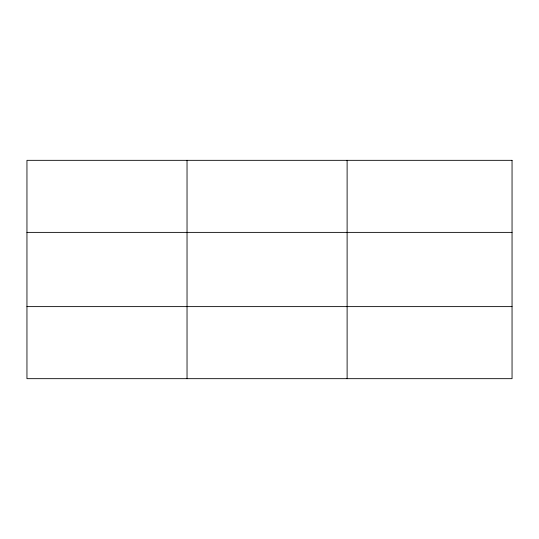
<?xml version="1.0" encoding="UTF-8"?>
<svg xmlns="http://www.w3.org/2000/svg" width="539" height="539" viewBox="0 0 539 539"><rect width="100%" height="100%" fill="white"/><g stroke="black" fill="none" stroke-linecap="round" stroke-linejoin="round"><path stroke-width="0.81" d="M187.033 378.668L187.033 160.332M347.116 378.668L347.116 160.332M26.95 232.383L512.05 232.383M26.95 306.617L512.05 306.617M512.05 160.332L512.05 378.668L26.95 378.668L26.95 160.332L512.05 160.332"/></g></svg>
